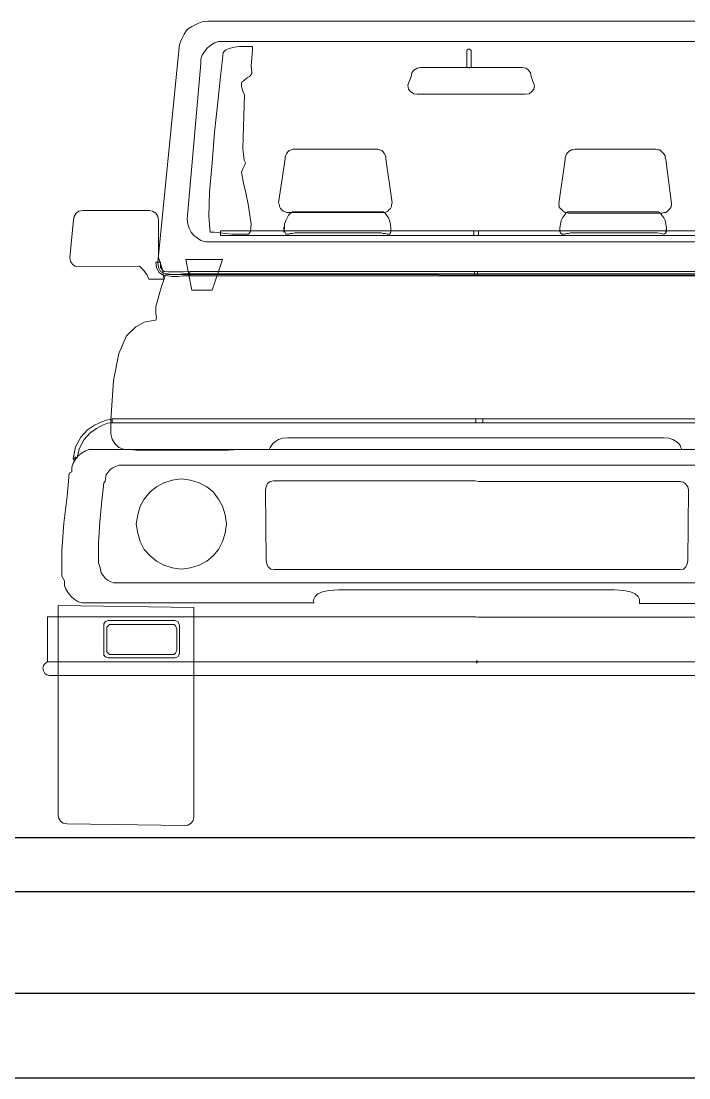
# Model space of a CAD drawing. Extents: x 941299 to 942979, y 2579300 to 2579597.
# Drawn here: x 942699.26 to 942709.13, y 2579502.14 to 2579517.74 of the extents above; entities that cross this region are included whole.
import ezdxf

# ---------------------------------------------------------------- set-up
doc = ezdxf.new("R2010")
doc.units = 0
doc.layers.get('0').update_dxf_attribs({"linetype": 'CONTINUOUS'})
doc.layers.add('车人', color=7, linetype='CONTINUOUS', lineweight=9)

# ---------------------------------------------------------------- blocks, each defined once
blk = doc.blocks.new('carbb')
at = {"layer": '车人', "color": 143}
for p, q in [((-0.7007, 2.0012), (-0.688, 2.0059)), ((-0.688, 2.0059), (-0.6735, 2.0077)), ((-0.6735, 2.0077), (-0.0306, 2.0077)), ((-0.0306, 2.0077), (-0.0194, 2.0077)), ((-0.0194, 2.0077), (-0.0194, 2.0077)), ((-0.0194, 2.0077), (0.6214, 2.0077)), ((-0.7329, 1.9755), (-0.725, 1.9867)), ((-0.725, 1.9867), (-0.7137, 1.9947)), ((-0.7137, 1.9947), (-0.7007, 2.0012)), ((-0.7442, 1.9498), (-0.7394, 1.9625)), ((-0.7394, 1.9625), (-0.7329, 1.9755)), ((-0.6576, 1.9545), (-0.667, 1.9483)), ((-0.6478, 1.9577), (-0.6576, 1.9545)), ((-0.6366, 1.9577), (-0.6478, 1.9577)), ((-0.0306, 1.9577), (-0.6366, 1.9577)), ((-0.0194, 1.9577), (-0.0306, 1.9577)), ((0.5845, 1.9577), (-0.0194, 1.9577)), ((-0.7974, 1.4148), (-0.7459, 1.9353)), ((-0.7459, 1.9353), (-0.7442, 1.9498)), ((-0.6815, 1.9338), (-0.688, 1.924)), ((-0.675, 1.9418), (-0.6815, 1.9338)), ((-0.667, 1.9483), (-0.675, 1.9418)), ((-0.6366, 1.9305), (-0.6381, 1.9143)), ((-0.6301, 1.9368), (-0.6366, 1.9305)), ((-0.6366, 1.9305), (-0.6366, 1.9305)), ((-0.6221, 1.94), (-0.6301, 1.9368)), ((-0.6094, 1.9433), (-0.6221, 1.94)), ((-0.5964, 1.945), (-0.6094, 1.9433)), ((-0.5851, 1.945), (-0.5964, 1.945)), ((-0.5739, 1.945), (-0.5851, 1.945)), ((-0.5659, 1.945), (-0.5739, 1.945)), ((-0.5642, 1.945), (-0.5659, 1.945)), ((-0.5659, 1.9175), (-0.5642, 1.9368)), ((-0.5642, 1.9368), (-0.5642, 1.945)), ((-0.0357, 1.9368), (-0.0371, 1.9353)), ((-0.0371, 1.9353), (-0.0371, 1.932)), ((-0.0371, 1.932), (-0.0371, 1.8983)), ((-0.0339, 1.9385), (-0.0357, 1.9368)), ((-0.0306, 1.9385), (-0.0339, 1.9385)), ((-0.0306, 1.9385), (-0.0306, 1.9385)), ((-0.0291, 1.9385), (-0.0306, 1.9385)), ((-0.0274, 1.9368), (-0.0291, 1.9385)), ((-0.0259, 1.9353), (-0.0274, 1.9368)), ((-0.0259, 1.932), (-0.0259, 1.9353)), ((-0.0259, 1.8983), (-0.0259, 1.932)), ((-0.6913, 1.9031), (-0.725, 1.5206)), ((-0.688, 1.924), (-0.6913, 1.9143)), ((-0.6913, 1.9143), (-0.6913, 1.9031)), ((-0.6381, 1.9143), (-0.6431, 1.8711)), ((-0.5674, 1.8968), (-0.5659, 1.9175)), ((-0.0371, 1.8983), (-0.0371, 1.8951)), ((-0.0259, 1.8951), (-0.0259, 1.8983)), ((-0.5721, 1.8711), (-0.5692, 1.8741)), ((-0.5692, 1.8741), (-0.5659, 1.8791)), ((-0.5659, 1.8824), (-0.5674, 1.8968)), ((-0.5659, 1.8791), (-0.5659, 1.8824)), ((-0.1722, 1.8806), (-0.1737, 1.8711)), ((-0.1672, 1.8871), (-0.1722, 1.8806)), ((-0.1592, 1.8918), (-0.1672, 1.8871)), ((-0.1512, 1.8936), (-0.1592, 1.8918)), ((-0.0291, 1.8936), (-0.1512, 1.8936)), ((-0.0371, 1.8951), (-0.0357, 1.8936)), ((-0.0357, 1.8936), (-0.0339, 1.8936)), ((-0.0339, 1.8936), (-0.0306, 1.8918)), ((-0.0306, 1.8918), (-0.0291, 1.8936)), ((-0.0306, 1.8918), (-0.0306, 1.8918)), ((-0.0306, 1.8918), (-0.0306, 1.8918)), ((-0.0194, 1.8936), (-0.0291, 1.8936)), ((-0.0291, 1.8936), (-0.0274, 1.8936)), ((-0.0274, 1.8936), (-0.0259, 1.8951)), ((0.0991, 1.8936), (-0.0194, 1.8936)), ((0.1089, 1.8918), (0.0991, 1.8936)), ((0.1151, 1.8871), (0.1089, 1.8918)), ((0.1201, 1.8806), (0.1151, 1.8871)), ((0.1216, 1.8711), (0.1201, 1.8806)), ((-0.6431, 1.8711), (-0.6493, 1.8085)), ((-0.5916, 1.8549), (-0.5899, 1.8581)), ((-0.5916, 1.8469), (-0.5916, 1.8549)), ((-0.5884, 1.8357), (-0.5916, 1.8469)), ((-0.5899, 1.8581), (-0.5851, 1.8614)), ((-0.5851, 1.8614), (-0.5819, 1.8646)), ((-0.5819, 1.8646), (-0.5772, 1.8679)), ((-0.5772, 1.8679), (-0.5721, 1.8711)), ((-0.1737, 1.8711), (-0.1817, 1.8501)), ((-0.1817, 1.8501), (-0.1802, 1.8404)), ((0.1296, 1.8484), (0.1216, 1.8711)), ((0.1281, 1.8404), (0.1296, 1.8484)), ((-0.5851, 1.8277), (-0.5884, 1.8357)), ((-0.5837, 1.8244), (-0.5851, 1.8277)), ((-0.5851, 1.8002), (-0.5837, 1.8244)), ((-0.1802, 1.8404), (-0.1755, 1.8342)), ((-0.1755, 1.8342), (-0.1672, 1.8292)), ((-0.1672, 1.8292), (-0.1592, 1.8277)), ((-0.1592, 1.8277), (-0.0306, 1.8277)), ((-0.0306, 1.8277), (-0.0194, 1.8277)), ((-0.0194, 1.8277), (-0.0194, 1.8277)), ((-0.0194, 1.8277), (0.1071, 1.8277)), ((0.1071, 1.8277), (0.1169, 1.8292)), ((0.1169, 1.8292), (0.1234, 1.8342)), ((0.1234, 1.8342), (0.1281, 1.8404)), ((-0.6493, 1.8085), (-0.6576, 1.7343)), ((-0.5866, 1.7473), (-0.5851, 1.8002)), ((-0.5884, 1.6944), (-0.5866, 1.7473)), ((-0.6576, 1.7343), (-0.6638, 1.6589)), ((-0.5851, 1.6654), (-0.5884, 1.6944)), ((-0.4696, 1.6911), (-0.4743, 1.6893)), ((-0.4645, 1.6926), (-0.4696, 1.6911)), ((-0.4598, 1.6926), (-0.4645, 1.6926)), ((-0.2606, 1.6926), (-0.4598, 1.6926)), ((-0.2556, 1.6926), (-0.2606, 1.6926)), ((-0.2508, 1.6911), (-0.2556, 1.6926)), ((-0.2461, 1.6893), (-0.2508, 1.6911)), ((0.215, 1.6879), (0.2197, 1.6911)), ((0.2197, 1.6911), (0.2245, 1.6911)), ((0.2245, 1.6911), (0.2292, 1.6926)), ((0.2292, 1.6926), (0.4287, 1.6926)), ((0.4287, 1.6926), (0.4334, 1.6911)), ((0.4334, 1.6911), (0.4382, 1.6911)), ((0.4382, 1.6911), (0.4414, 1.6879)), ((-0.5819, 1.6589), (-0.5851, 1.6654)), ((-0.4838, 1.6687), (-0.5, 1.5608)), ((-0.4823, 1.6781), (-0.4838, 1.6734)), ((-0.4838, 1.6734), (-0.4838, 1.6687)), ((-0.4808, 1.6814), (-0.4823, 1.6781)), ((-0.4775, 1.6861), (-0.4808, 1.6814)), ((-0.4743, 1.6893), (-0.4775, 1.6861)), ((-0.2429, 1.6861), (-0.2461, 1.6893)), ((-0.2396, 1.6814), (-0.2429, 1.6861)), ((-0.2381, 1.6781), (-0.2396, 1.6814)), ((-0.2364, 1.6734), (-0.2381, 1.6781)), ((-0.2364, 1.6687), (-0.2364, 1.6734)), ((-0.2204, 1.5608), (-0.2364, 1.6687)), ((0.1893, 1.5593), (0.2052, 1.6669)), ((0.2052, 1.6716), (0.2067, 1.6766)), ((0.2052, 1.6669), (0.2052, 1.6716)), ((0.2067, 1.6766), (0.2085, 1.6814)), ((0.2085, 1.6814), (0.2118, 1.6846)), ((0.2118, 1.6846), (0.215, 1.6879)), ((0.4414, 1.6879), (0.4447, 1.6846)), ((0.4447, 1.6846), (0.4479, 1.6814)), ((0.4479, 1.6814), (0.4512, 1.6766)), ((0.4512, 1.6766), (0.4512, 1.6716)), ((0.4512, 1.6716), (0.4527, 1.6669)), ((0.4527, 1.6669), (0.4671, 1.5593)), ((-0.6638, 1.6589), (-0.6703, 1.5865)), ((-0.5916, 1.6364), (-0.5884, 1.6444)), ((-0.5884, 1.6444), (-0.5837, 1.6524)), ((-0.5837, 1.6524), (-0.5819, 1.6589)), ((-0.5899, 1.6267), (-0.5916, 1.6364)), ((-0.5866, 1.6089), (-0.5899, 1.6267)), ((-0.6703, 1.5865), (-0.672, 1.5271)), ((-0.5804, 1.585), (-0.5866, 1.6089)), ((-0.5754, 1.5575), (-0.5804, 1.585)), ((-0.5, 1.5608), (-0.4982, 1.556)), ((-0.2219, 1.556), (-0.2204, 1.5608)), ((-0.9981, 1.5351), (-1.0031, 1.5271)), ((-0.9916, 1.5401), (-0.9981, 1.5351)), ((-0.9821, 1.5416), (-0.9916, 1.5401)), ((-0.8181, 1.5416), (-0.9821, 1.5416)), ((-0.8101, 1.5401), (-0.8181, 1.5416)), ((-0.8021, 1.5351), (-0.8101, 1.5401)), ((-0.7974, 1.5271), (-0.8021, 1.5351)), ((-0.5707, 1.5303), (-0.5754, 1.5575)), ((-0.4982, 1.556), (-0.4982, 1.5513)), ((-0.4982, 1.5513), (-0.4953, 1.5463)), ((-0.4953, 1.5463), (-0.492, 1.543)), ((-0.492, 1.543), (-0.4888, 1.5401)), ((-0.4888, 1.5401), (-0.4838, 1.5383)), ((-0.4838, 1.5383), (-0.4808, 1.5368)), ((-0.4808, 1.5368), (-0.4758, 1.5368)), ((-0.4758, 1.5368), (-0.2443, 1.5368)), ((-0.4758, 1.5303), (-0.471, 1.5351)), ((-0.471, 1.5351), (-0.4663, 1.5383)), ((-0.4663, 1.5383), (-0.4613, 1.5383)), ((-0.4613, 1.5383), (-0.2476, 1.5383)), ((-0.2476, 1.5383), (-0.2429, 1.5383)), ((-0.2443, 1.5368), (-0.2443, 1.5368)), ((-0.2443, 1.5368), (-0.2396, 1.5368)), ((-0.2429, 1.5383), (-0.2381, 1.5351)), ((-0.2396, 1.5368), (-0.2349, 1.5383)), ((-0.2381, 1.5351), (-0.2349, 1.5303)), ((-0.2349, 1.5383), (-0.2316, 1.5401)), ((-0.2316, 1.5401), (-0.2284, 1.543)), ((-0.2284, 1.543), (-0.2251, 1.5463)), ((-0.2251, 1.5463), (-0.2219, 1.5513)), ((-0.2219, 1.5513), (-0.2219, 1.556)), ((0.1908, 1.5546), (0.1893, 1.5593)), ((0.1908, 1.5495), (0.1908, 1.5546)), ((0.194, 1.5463), (0.1908, 1.5495)), ((0.1973, 1.543), (0.194, 1.5463)), ((0.2005, 1.5401), (0.1973, 1.543)), ((0.2052, 1.5368), (0.2005, 1.5401)), ((0.2035, 1.5303), (0.2067, 1.5351)), ((0.2085, 1.5368), (0.2052, 1.5368)), ((0.2067, 1.5351), (0.2118, 1.5383)), ((0.2132, 1.5351), (0.2085, 1.5368)), ((0.2118, 1.5383), (0.2165, 1.5383)), ((0.2132, 1.5351), (0.2132, 1.5351)), ((0.4432, 1.5351), (0.2132, 1.5351)), ((0.2165, 1.5383), (0.4302, 1.5383)), ((0.4302, 1.5383), (0.4349, 1.5383)), ((0.4349, 1.5383), (0.4399, 1.5351)), ((0.4399, 1.5351), (0.4432, 1.5303)), ((0.4479, 1.5368), (0.4432, 1.5351)), ((0.4527, 1.5368), (0.4479, 1.5368)), ((0.4574, 1.5401), (0.4527, 1.5368)), ((0.4606, 1.543), (0.4574, 1.5401)), ((0.4639, 1.5463), (0.4606, 1.543)), ((0.4657, 1.5495), (0.4639, 1.5463)), ((0.4671, 1.5546), (0.4657, 1.5495)), ((0.4671, 1.5593), (0.4671, 1.5546)), ((-1.0046, 1.5191), (-1.0143, 1.426)), ((-1.0031, 1.5271), (-1.0046, 1.5191)), ((-0.7956, 1.5191), (-0.7974, 1.5271)), ((-0.7956, 1.426), (-0.7956, 1.5191)), ((-0.725, 1.5206), (-0.7235, 1.5093)), ((-0.7235, 1.5093), (-0.7202, 1.4981)), ((-0.672, 1.5271), (-0.6688, 1.4886)), ((-0.5674, 1.5079), (-0.5707, 1.5303)), ((-0.4855, 1.5079), (-0.4823, 1.5173)), ((-0.4823, 1.5173), (-0.479, 1.5238)), ((-0.479, 1.5238), (-0.4758, 1.5303)), ((-0.2349, 1.5303), (-0.2298, 1.5238)), ((-0.2298, 1.5238), (-0.2269, 1.5173)), ((-0.2269, 1.5173), (-0.2251, 1.5079)), ((0.194, 1.5079), (0.1955, 1.5173)), ((0.1955, 1.5173), (0.1987, 1.5238)), ((0.1987, 1.5238), (0.2035, 1.5303)), ((0.4432, 1.5303), (0.4479, 1.5238)), ((0.4479, 1.5238), (0.4512, 1.5173)), ((0.4512, 1.5173), (0.4527, 1.5079)), ((-0.7202, 1.4981), (-0.7152, 1.4886)), ((-0.7152, 1.4886), (-0.709, 1.4804)), ((-0.6688, 1.4886), (-0.6655, 1.4886)), ((-0.6655, 1.4886), (-0.6576, 1.4886)), ((-0.6576, 1.4886), (-0.6446, 1.4869)), ((-0.6446, 1.4869), (-0.6301, 1.4854)), ((-0.0194, 1.4916), (-0.6431, 1.4916)), ((-0.6431, 1.4916), (-0.6431, 1.4804)), ((-0.6301, 1.4854), (-0.6141, 1.4836)), ((-0.6141, 1.4836), (-0.5979, 1.4836)), ((-0.5979, 1.4836), (-0.5851, 1.4836)), ((-0.5851, 1.4836), (-0.5739, 1.4836)), ((-0.5739, 1.4836), (-0.5692, 1.4901)), ((-0.5692, 1.4901), (-0.5674, 1.5079)), ((-0.487, 1.5014), (-0.487, 1.4886)), ((-0.4855, 1.4916), (-0.487, 1.5014)), ((-0.487, 1.4886), (-0.4855, 1.4981)), ((-0.4855, 1.4981), (-0.4855, 1.5079)), ((-0.4838, 1.4869), (-0.4855, 1.4916)), ((-0.4823, 1.4836), (-0.4838, 1.4869)), ((-0.479, 1.4836), (-0.4823, 1.4836)), ((-0.4743, 1.4836), (-0.479, 1.4836)), ((-0.471, 1.4854), (-0.4743, 1.4836)), ((-0.4663, 1.4854), (-0.471, 1.4854)), ((-0.4598, 1.4869), (-0.4663, 1.4854)), ((-0.4598, 1.4869), (-0.4598, 1.4869)), ((-0.2476, 1.4869), (-0.4598, 1.4869)), ((-0.2429, 1.4854), (-0.2476, 1.4869)), ((-0.2381, 1.4854), (-0.2429, 1.4854)), ((-0.2331, 1.4836), (-0.2381, 1.4854)), ((-0.2298, 1.4836), (-0.2331, 1.4836)), ((-0.2269, 1.4836), (-0.2298, 1.4836)), ((-0.2251, 1.4869), (-0.2269, 1.4836)), ((-0.2251, 1.5079), (-0.2236, 1.4981)), ((-0.2236, 1.4916), (-0.2251, 1.4869)), ((-0.2236, 1.5014), (-0.2236, 1.4916)), ((-0.2236, 1.4886), (-0.2236, 1.5014)), ((-0.2236, 1.4981), (-0.2236, 1.4886)), ((-0.0194, 1.4916), (-0.0194, 1.4804)), ((-0.0085, 1.4916), (-0.0194, 1.4916)), ((-0.0194, 1.4916), (-0.0194, 1.4916)), ((-0.0194, 1.4804), (-0.0194, 1.4916)), ((-0.0194, 1.4916), (-0.0194, 1.4916)), ((-0.0085, 1.4916), (-0.0085, 1.4804)), ((0.6134, 1.4916), (-0.0085, 1.4916)), ((-0.0085, 1.4916), (-0.0085, 1.4916)), ((-0.0085, 1.4804), (-0.0085, 1.4916)), ((-0.0085, 1.4916), (-0.0085, 1.4916)), ((0.1922, 1.4981), (0.194, 1.5079)), ((0.1922, 1.5014), (0.1922, 1.4886)), ((0.1922, 1.4916), (0.1922, 1.5014)), ((0.1922, 1.4886), (0.1922, 1.4981)), ((0.194, 1.4869), (0.1922, 1.4916)), ((0.1973, 1.4836), (0.194, 1.4869)), ((0.2005, 1.4836), (0.1973, 1.4836)), ((0.2035, 1.4836), (0.2005, 1.4836)), ((0.2085, 1.4854), (0.2035, 1.4836)), ((0.2132, 1.4854), (0.2085, 1.4854)), ((0.218, 1.4869), (0.2132, 1.4854)), ((0.218, 1.4869), (0.218, 1.4869)), ((0.4317, 1.4869), (0.218, 1.4869)), ((0.4414, 1.4854), (0.4317, 1.4869)), ((0.4479, 1.4836), (0.4414, 1.4854)), ((0.4527, 1.4869), (0.4479, 1.4836)), ((0.4527, 1.5079), (0.4544, 1.4981)), ((0.4544, 1.5014), (0.4527, 1.4869)), ((0.4544, 1.4886), (0.4544, 1.5014)), ((0.4544, 1.4981), (0.4544, 1.4886)), ((-0.709, 1.4804), (-0.7007, 1.4742)), ((-0.7007, 1.4742), (-0.6913, 1.4677)), ((-0.6913, 1.4677), (-0.68, 1.4644)), ((-0.68, 1.4644), (-0.6688, 1.4644)), ((-0.6688, 1.4644), (-0.0179, 1.4644)), ((-0.6431, 1.4804), (-0.0194, 1.4804)), ((-0.0194, 1.4804), (-0.0085, 1.4804)), ((-0.0194, 1.4804), (-0.0194, 1.4804)), ((-0.0179, 1.4644), (-0.0102, 1.4644)), ((-0.0102, 1.4644), (-0.0102, 1.4644)), ((-0.0102, 1.4644), (0.6406, 1.4644)), ((-0.0085, 1.4804), (0.6134, 1.4804)), ((-0.0085, 1.4804), (-0.0085, 1.4804)), ((-1.0143, 1.426), (-1.0126, 1.4162)), ((-1.0126, 1.4162), (-1.0078, 1.4097)), ((-1.0078, 1.4097), (-1.0013, 1.405)), ((-1.0013, 1.405), (-0.9933, 1.4032)), ((-0.9933, 1.4032), (-0.8423, 1.405)), ((-0.8423, 1.405), (-0.839, 1.4017)), ((-0.8021, 1.4148), (-0.8021, 1.4148)), ((-0.7923, 1.4148), (-0.8021, 1.4148)), ((-0.8021, 1.4148), (-0.8006, 1.4003)), ((-0.8021, 1.4148), (-0.8021, 1.4148)), ((-0.7956, 1.4017), (-0.7974, 1.4148)), ((-0.7956, 1.426), (-0.7956, 1.426)), ((-0.7876, 1.4017), (-0.7956, 1.426)), ((-0.7909, 1.4148), (-0.7923, 1.4148)), ((-0.7909, 1.4017), (-0.7909, 1.4148)), ((-0.7282, 1.421), (-0.7282, 1.421)), ((-0.7137, 1.3456), (-0.7282, 1.421)), ((-0.7282, 1.421), (-0.6381, 1.421)), ((-0.6381, 1.421), (-0.6638, 1.3456)), ((-0.839, 1.4017), (-0.8325, 1.3952)), ((-0.8325, 1.3952), (-0.8246, 1.384)), ((-0.8246, 1.384), (-0.8198, 1.3728)), ((-0.8006, 1.4003), (-0.7941, 1.389)), ((-0.7909, 1.392), (-0.7956, 1.4017)), ((-0.7941, 1.389), (-0.7844, 1.3825)), ((-0.7861, 1.3952), (-0.7909, 1.4017)), ((-0.7829, 1.3873), (-0.7909, 1.392)), ((-0.7844, 1.3858), (-0.7876, 1.4017)), ((-0.7811, 1.392), (-0.7861, 1.3952)), ((-0.7829, 1.376), (-0.7844, 1.3858)), ((-0.7844, 1.3825), (-0.7731, 1.3808)), ((-0.7731, 1.3858), (-0.7829, 1.3873)), ((-0.7829, 1.3713), (-0.7796, 1.3808)), ((-0.7717, 1.3905), (-0.7811, 1.392)), ((-0.7796, 1.3808), (-0.7779, 1.384)), ((-0.7779, 1.384), (0.7485, 1.3825)), ((-0.7619, 1.384), (-0.7731, 1.3858)), ((-0.7731, 1.3808), (-0.7619, 1.3793)), ((-0.7619, 1.3905), (-0.7717, 1.3905)), ((-0.7474, 1.3905), (-0.7619, 1.3905)), ((-0.7474, 1.384), (-0.7619, 1.384)), ((-0.7619, 1.3793), (-0.7474, 1.3793)), ((-0.7347, 1.3905), (-0.7474, 1.3905)), ((-0.7347, 1.3858), (-0.7474, 1.384)), ((-0.7474, 1.3793), (-0.7347, 1.3808)), ((-0.7184, 1.392), (-0.7347, 1.3905)), ((-0.7184, 1.3858), (-0.7347, 1.3858)), ((-0.7347, 1.3808), (-0.7184, 1.3808)), ((-0.0179, 1.392), (-0.7184, 1.392)), ((-0.7184, 1.3808), (-0.7184, 1.392)), ((-0.7184, 1.392), (-0.7184, 1.3808)), ((-0.7184, 1.392), (-0.7184, 1.392)), ((-0.0179, 1.3858), (-0.7184, 1.3858)), ((-0.7184, 1.3808), (-0.0179, 1.3808)), ((-0.7184, 1.3808), (-0.7184, 1.3808)), ((-0.7184, 1.3808), (-0.7184, 1.3808)), ((-0.0179, 1.392), (-0.0179, 1.3808)), ((-0.0179, 1.392), (-0.0179, 1.392)), ((-0.0102, 1.392), (-0.0179, 1.392)), ((-0.0179, 1.3808), (-0.0179, 1.392)), ((-0.0102, 1.3858), (-0.0179, 1.3858)), ((-0.0179, 1.3808), (-0.0179, 1.3808)), ((-0.0179, 1.3808), (-0.0102, 1.3808)), ((-0.0179, 1.3808), (-0.0179, 1.3808)), ((-0.0102, 1.392), (-0.0102, 1.3808)), ((-0.0102, 1.392), (-0.0102, 1.392)), ((0.6906, 1.392), (-0.0102, 1.392)), ((-0.0102, 1.3808), (-0.0102, 1.392)), ((0.6906, 1.3858), (-0.0102, 1.3858)), ((-0.0102, 1.3808), (-0.0102, 1.3808)), ((-0.0102, 1.3808), (0.6906, 1.3808)), ((-0.0102, 1.3808), (-0.0102, 1.3808)), ((-0.8198, 1.3728), (-0.7829, 1.3728)), ((-0.7923, 1.3406), (-0.7876, 1.3568)), ((-0.7876, 1.3568), (-0.7829, 1.3713)), ((-0.7829, 1.3728), (-0.7829, 1.376)), ((-0.7974, 1.3231), (-0.7923, 1.3406)), ((-0.6638, 1.3456), (-0.7137, 1.3456)), ((-0.8021, 1.3054), (-0.7974, 1.3231)), ((-0.8021, 1.2891), (-0.8021, 1.3054)), ((-0.8006, 1.2779), (-0.8021, 1.2891)), ((-0.8021, 1.2717), (-0.8006, 1.2779)), ((-0.8745, 1.233), (-0.8518, 1.2554)), ((-0.8518, 1.2554), (-0.8311, 1.2667)), ((-0.8311, 1.2667), (-0.8133, 1.2699)), ((-0.8133, 1.2699), (-0.8021, 1.2717)), ((-0.8937, 1.1895), (-0.8745, 1.233)), ((-0.9064, 1.1236), (-0.8937, 1.1895)), ((-0.9129, 1.0258), (-0.9064, 1.1236)), ((-0.9372, 1.021), (-0.9531, 1.0131)), ((-0.9242, 1.0258), (-0.9372, 1.021)), ((-0.9339, 1.0131), (-0.9209, 1.0181)), ((-0.9129, 1.0272), (-0.9242, 1.0258)), ((-0.9209, 1.0181), (-0.9115, 1.0196)), ((-0.9097, 1.029), (-0.9129, 1.0272)), ((-0.9129, 1.0225), (-0.9129, 1.0258)), ((-0.9129, 1.0163), (-0.9129, 1.0225)), ((-0.9129, 1.0051), (-0.9129, 1.0163)), ((-0.9115, 1.0196), (-0.9097, 1.0196)), ((-0.0147, 1.029), (-0.9097, 1.029)), ((-0.9097, 1.0196), (-0.9097, 1.029)), ((-0.9097, 1.029), (-0.9097, 1.0196)), ((-0.9097, 1.029), (-0.9097, 1.029)), ((-0.9097, 1.0196), (-0.0147, 1.0196)), ((-0.9097, 1.0196), (-0.9097, 1.0196)), ((-0.9097, 1.0196), (-0.9097, 1.0196)), ((-0.0147, 1.029), (-0.0147, 1.0196)), ((-0.0147, 1.029), (-0.0147, 1.029)), ((0.0028, 1.029), (-0.0147, 1.029)), ((-0.0147, 1.0196), (-0.0147, 1.029)), ((-0.0147, 1.0196), (-0.0147, 1.0196)), ((-0.0147, 1.0196), (0.0028, 1.0196)), ((-0.0147, 1.0196), (-0.0147, 1.0196)), ((0.0028, 1.029), (0.0028, 1.0196)), ((0.0028, 1.029), (0.0028, 1.029)), ((0.8801, 1.029), (0.0028, 1.029)), ((0.0028, 1.0196), (0.0028, 1.029)), ((0.0028, 1.0196), (0.0028, 1.0196)), ((0.0028, 1.0196), (0.8801, 1.0196)), ((0.0028, 1.0196), (0.0028, 1.0196)), ((-0.9709, 1.0018), (-0.9868, 0.9841)), ((-0.9789, 0.9779), (-0.9644, 0.9938)), ((-0.9531, 1.0131), (-0.9709, 1.0018)), ((-0.9644, 0.9938), (-0.9484, 1.0051)), ((-0.9484, 1.0051), (-0.9339, 1.0131)), ((-0.9129, 0.9924), (-0.9129, 1.0051)), ((-0.9097, 0.9794), (-0.9129, 0.9924)), ((-0.9868, 0.9841), (-0.9998, 0.9601)), ((-0.9901, 0.9569), (-0.9789, 0.9779)), ((-0.9032, 0.9681), (-0.9097, 0.9794)), ((-0.8937, 0.9584), (-0.9032, 0.9681)), ((-0.5177, 0.9634), (-0.521, 0.9584)), ((-0.5145, 0.9681), (-0.5177, 0.9634)), ((-0.508, 0.9729), (-0.5145, 0.9681)), ((-0.5, 0.9779), (-0.508, 0.9729)), ((-0.4903, 0.9811), (-0.5, 0.9779)), ((-0.4775, 0.9826), (-0.4903, 0.9811)), ((-0.4696, 0.9826), (-0.4775, 0.9826)), ((-0.4598, 0.9826), (-0.4696, 0.9826)), ((-0.4501, 0.9826), (-0.4598, 0.9826)), ((-0.4388, 0.9826), (-0.4501, 0.9826)), ((-0.4294, 0.9826), (-0.4388, 0.9826)), ((-0.4181, 0.9826), (-0.4294, 0.9826)), ((-0.4069, 0.9826), (-0.4181, 0.9826)), ((-0.3954, 0.9826), (-0.4069, 0.9826)), ((-0.3841, 0.9826), (-0.3954, 0.9826)), ((-0.3747, 0.9826), (-0.3841, 0.9826)), ((-0.3667, 0.9826), (-0.3747, 0.9826)), ((-0.3584, 0.9826), (-0.3667, 0.9826)), ((-0.3522, 0.9826), (-0.3584, 0.9826)), ((-0.3472, 0.9826), (-0.3522, 0.9826)), ((-0.3439, 0.9826), (-0.3472, 0.9826)), ((-0.3425, 0.9826), (-0.3439, 0.9826)), ((0.3128, 0.9826), (-0.3425, 0.9826)), ((0.3146, 0.9826), (0.3128, 0.9826)), ((0.3176, 0.9826), (0.3146, 0.9826)), ((0.3226, 0.9826), (0.3176, 0.9826)), ((0.3291, 0.9826), (0.3226, 0.9826)), ((0.3371, 0.9826), (0.3291, 0.9826)), ((0.3451, 0.9826), (0.3371, 0.9826)), ((0.3548, 0.9826), (0.3451, 0.9826)), ((0.366, 0.9826), (0.3548, 0.9826)), ((0.3773, 0.9826), (0.366, 0.9826)), ((0.3885, 0.9826), (0.3773, 0.9826)), ((0.3997, 0.9826), (0.3885, 0.9826)), ((0.4092, 0.9826), (0.3997, 0.9826)), ((0.4204, 0.9826), (0.4092, 0.9826)), ((0.4302, 0.9826), (0.4204, 0.9826)), ((0.4399, 0.9826), (0.4302, 0.9826)), ((0.4479, 0.9826), (0.4399, 0.9826)), ((0.4606, 0.9811), (0.4479, 0.9826)), ((0.4704, 0.9779), (0.4606, 0.9811)), ((0.4784, 0.9729), (0.4704, 0.9779)), ((0.4849, 0.9681), (0.4784, 0.9729)), ((0.4881, 0.9634), (0.4849, 0.9681)), ((0.4896, 0.9584), (0.4881, 0.9634)), ((-0.9998, 0.9601), (-1.0061, 0.9312)), ((-0.9933, 0.9377), (-0.9998, 0.9297)), ((-0.9966, 0.9312), (-0.9901, 0.9569)), ((-0.9854, 0.9442), (-0.9933, 0.9377)), ((-0.9756, 0.9504), (-0.9854, 0.9442)), ((-0.9661, 0.9536), (-0.9756, 0.9504)), ((-0.9546, 0.9536), (-0.9661, 0.9536)), ((-0.0161, 0.9536), (-0.9546, 0.9536)), ((-0.8792, 0.9536), (-0.8937, 0.9584)), ((-0.868, 0.9536), (-0.8792, 0.9536)), ((-0.8503, 0.9522), (-0.868, 0.9536)), ((-0.8293, 0.9522), (-0.8503, 0.9522)), ((-0.8036, 0.9522), (-0.8293, 0.9522)), ((-0.7764, 0.9522), (-0.8036, 0.9522)), ((-0.7459, 0.9522), (-0.7764, 0.9522)), ((-0.7152, 0.9522), (-0.7459, 0.9522)), ((-0.6833, 0.9522), (-0.7152, 0.9522)), ((-0.6525, 0.9522), (-0.6833, 0.9522)), ((-0.6236, 0.9522), (-0.6525, 0.9522)), ((-0.5964, 0.9536), (-0.6236, 0.9522)), ((-0.5707, 0.9536), (-0.5964, 0.9536)), ((-0.5514, 0.9536), (-0.5707, 0.9536)), ((-0.5352, 0.9536), (-0.5514, 0.9536)), ((-0.5257, 0.9536), (-0.5352, 0.9536)), ((-0.5225, 0.9536), (-0.5257, 0.9536)), ((-0.521, 0.9584), (-0.5225, 0.9554)), ((-0.5225, 0.9554), (-0.5225, 0.9536)), ((-0.007, 0.9536), (-0.0161, 0.9536)), ((0.93, 0.9536), (-0.007, 0.9536)), ((0.4914, 0.9554), (0.4896, 0.9584)), ((0.4914, 0.9536), (0.4914, 0.9554)), ((0.4946, 0.9536), (0.4914, 0.9536)), ((0.5059, 0.9536), (0.4946, 0.9536)), ((0.5203, 0.9536), (0.5059, 0.9536)), ((-1.0061, 0.9199), (-1.0093, 0.9102)), ((-1.0093, 0.9102), (-1.0093, 0.899)), ((-1.0061, 0.9312), (-1.0013, 0.9247)), ((-0.9998, 0.9297), (-1.0061, 0.9199)), ((-1.0013, 0.9359), (-1.0013, 0.9359)), ((-1.0013, 0.9247), (-1.0013, 0.9359)), ((-1.0013, 0.9359), (-0.9966, 0.9312)), ((-0.9017, 0.912), (-0.9082, 0.9087)), ((-0.8937, 0.9152), (-0.9017, 0.912)), ((-0.8857, 0.9152), (-0.8937, 0.9152)), ((-0.0161, 0.9152), (-0.8857, 0.9152)), ((-0.007, 0.9152), (-0.0161, 0.9152)), ((0.8626, 0.9152), (-0.007, 0.9152)), ((-1.0158, 0.8957), (-1.0205, 0.8381)), ((-1.0093, 0.899), (-1.0158, 0.8957)), ((-0.9242, 0.891), (-0.9259, 0.883)), ((-0.9194, 0.8975), (-0.9242, 0.891)), ((-0.9147, 0.904), (-0.9194, 0.8975)), ((-0.9082, 0.9087), (-0.9147, 0.904)), ((-0.9307, 0.8718), (-0.9354, 0.8283)), ((-0.9274, 0.875), (-0.9307, 0.8718)), ((-0.9259, 0.883), (-0.9274, 0.875)), ((-0.8006, 0.862), (-0.8166, 0.8493)), ((-0.7829, 0.8718), (-0.8006, 0.862)), ((-0.7619, 0.8783), (-0.7829, 0.8718)), ((-0.7394, 0.8815), (-0.7619, 0.8783)), ((-0.717, 0.8783), (-0.7394, 0.8815)), ((-0.696, 0.8718), (-0.717, 0.8783)), ((-0.6768, 0.862), (-0.696, 0.8718)), ((-0.6608, 0.8493), (-0.6768, 0.862)), ((-0.5305, 0.862), (-0.5322, 0.854)), ((-0.5272, 0.87), (-0.5305, 0.862)), ((-0.521, 0.875), (-0.5272, 0.87)), ((-0.5127, 0.8765), (-0.521, 0.875)), ((-0.0161, 0.8765), (-0.5127, 0.8765)), ((-0.007, 0.875), (-0.0161, 0.8765)), ((0.4881, 0.875), (-0.007, 0.875)), ((0.4961, 0.8732), (0.4881, 0.875)), ((0.5026, 0.8685), (0.4961, 0.8732)), ((0.5073, 0.862), (0.5026, 0.8685)), ((0.5088, 0.854), (0.5073, 0.862)), ((-1.0205, 0.8381), (-1.0288, 0.7722)), ((-0.8166, 0.8493), (-0.8311, 0.8316)), ((-0.6478, 0.8316), (-0.6608, 0.8493)), ((-0.5322, 0.854), (-0.5305, 0.6805)), ((0.5073, 0.6805), (0.5088, 0.854)), ((-0.9354, 0.8283), (-0.9404, 0.7754)), ((-0.8405, 0.8138), (-0.847, 0.7928)), ((-0.8311, 0.8316), (-0.8405, 0.8138)), ((-0.6381, 0.8138), (-0.6478, 0.8316)), ((-0.6318, 0.7928), (-0.6381, 0.8138)), ((-0.847, 0.7928), (-0.8503, 0.7704)), ((-0.6286, 0.7704), (-0.6318, 0.7928)), ((-1.0288, 0.7722), (-1.0335, 0.7045)), ((-0.9404, 0.7754), (-0.9434, 0.7222)), ((-0.8503, 0.7704), (-0.847, 0.7479)), ((-0.6318, 0.7479), (-0.6286, 0.7704)), ((-0.847, 0.7479), (-0.8405, 0.7272)), ((-0.6381, 0.7272), (-0.6318, 0.7479)), ((-1.0335, 0.7045), (-1.0335, 0.6418)), ((-0.9434, 0.7222), (-0.9434, 0.674)), ((-0.8405, 0.7272), (-0.8311, 0.7077)), ((-0.8311, 0.7077), (-0.8166, 0.6918)), ((-0.6608, 0.6918), (-0.6478, 0.7077)), ((-0.6478, 0.7077), (-0.6381, 0.7272)), ((-0.8166, 0.6918), (-0.8006, 0.6787)), ((-0.8006, 0.6787), (-0.7829, 0.6693)), ((-0.696, 0.6693), (-0.6768, 0.6787)), ((-0.6768, 0.6787), (-0.6608, 0.6918)), ((-0.5305, 0.6805), (-0.529, 0.6725)), ((0.5059, 0.6725), (0.5073, 0.6805)), ((-0.9434, 0.674), (-0.9404, 0.666)), ((-0.9404, 0.666), (-0.9387, 0.6581)), ((-0.9387, 0.6581), (-0.9372, 0.6501)), ((-0.9372, 0.6501), (-0.9322, 0.6436)), ((-0.7829, 0.6693), (-0.7619, 0.6628)), ((-0.7619, 0.6628), (-0.7394, 0.6595)), ((-0.7394, 0.6595), (-0.717, 0.6628)), ((-0.7394, 0.6595), (-0.7394, 0.6595)), ((-0.717, 0.6628), (-0.696, 0.6693)), ((-0.529, 0.6725), (-0.5257, 0.6646)), ((-0.5257, 0.6646), (-0.5192, 0.6595)), ((-0.5192, 0.6595), (-0.5112, 0.6581)), ((-0.5112, 0.6581), (-0.0085, 0.6581)), ((-0.0085, 0.6581), (0.0028, 0.6581)), ((0.0028, 0.6581), (0.0028, 0.6581)), ((0.0028, 0.6581), (0.4881, 0.6581)), ((0.4881, 0.6581), (0.4961, 0.6595)), ((0.4961, 0.6595), (0.5026, 0.6646)), ((0.5026, 0.6646), (0.5059, 0.6725)), ((-1.0335, 0.6418), (-1.027, 0.6306)), ((-1.027, 0.6306), (-1.027, 0.6193)), ((-0.9322, 0.6436), (-0.9274, 0.6371)), ((-0.9274, 0.6371), (-0.9209, 0.6323)), ((-0.9209, 0.6323), (-0.9147, 0.6291)), ((-0.9147, 0.6291), (-0.9064, 0.6258)), ((-0.9064, 0.6258), (-0.8985, 0.6258)), ((-0.8985, 0.6258), (-0.0179, 0.6258)), ((-0.0179, 0.6258), (-0.007, 0.6258)), ((-0.007, 0.6258), (-0.007, 0.6258)), ((-0.007, 0.6258), (0.8739, 0.6258)), ((-1.027, 0.6193), (-1.0238, 0.6099)), ((-1.0238, 0.6099), (-1.0173, 0.6001)), ((-1.0173, 0.6001), (-1.0111, 0.5921)), ((-0.4099, 0.5921), (-0.4037, 0.5986)), ((-0.4037, 0.5986), (-0.3924, 0.6034)), ((-0.3924, 0.6034), (-0.3762, 0.6066)), ((-0.3762, 0.6066), (-0.3522, 0.6081)), ((-0.3522, 0.6081), (-0.336, 0.6081)), ((-0.336, 0.6081), (-0.3168, 0.6081)), ((-0.3168, 0.6081), (-0.2943, 0.6081)), ((-0.2943, 0.6081), (-0.2686, 0.6081)), ((-0.2686, 0.6081), (-0.2429, 0.6081)), ((-0.2429, 0.6081), (-0.2139, 0.6081)), ((-0.2139, 0.6081), (-0.1867, 0.6081)), ((-0.1867, 0.6081), (-0.1577, 0.6081)), ((-0.1577, 0.6081), (-0.1302, 0.6081)), ((-0.1302, 0.6081), (-0.1045, 0.6081)), ((-0.1045, 0.6081), (-0.0806, 0.6081)), ((-0.0806, 0.6081), (-0.0596, 0.6081)), ((-0.0596, 0.6081), (-0.0419, 0.6081)), ((-0.0419, 0.6081), (-0.0291, 0.6081)), ((-0.0291, 0.6081), (-0.0212, 0.6081)), ((-0.0212, 0.6081), (-0.0179, 0.6081)), ((-0.0179, 0.6081), (-0.007, 0.6081)), ((-0.007, 0.6081), (-0.007, 0.6081)), ((-0.007, 0.6081), (-0.0037, 0.6081)), ((-0.0037, 0.6081), (0.0043, 0.6081)), ((0.0043, 0.6081), (0.0173, 0.6081)), ((0.0173, 0.6081), (0.035, 0.6081)), ((0.035, 0.6081), (0.0557, 0.6081)), ((0.0557, 0.6081), (0.0799, 0.6081)), ((0.0799, 0.6081), (0.1056, 0.6081)), ((0.1056, 0.6081), (0.1328, 0.6081)), ((0.1328, 0.6081), (0.1603, 0.6081)), ((0.1603, 0.6081), (0.1893, 0.6081)), ((0.1893, 0.6081), (0.2165, 0.6081)), ((0.2165, 0.6081), (0.2437, 0.6081)), ((0.2437, 0.6081), (0.2694, 0.6081)), ((0.2694, 0.6081), (0.2919, 0.6081)), ((0.2919, 0.6081), (0.3114, 0.6081)), ((0.3114, 0.6081), (0.3258, 0.6081)), ((0.3258, 0.6081), (0.3498, 0.6066)), ((0.3498, 0.6066), (0.366, 0.6034)), ((0.366, 0.6034), (0.3773, 0.5986)), ((0.3773, 0.5986), (0.3853, 0.5921)), ((-1.0111, 0.5921), (-1.0031, 0.5856)), ((-1.0031, 0.5856), (-0.9933, 0.5791)), ((-0.9933, 0.5791), (-0.9836, 0.5762)), ((-0.9836, 0.5762), (-0.9724, 0.5762)), ((-0.9724, 0.5762), (-0.4131, 0.5762)), ((-0.4149, 0.5809), (-0.4131, 0.5856)), ((-0.4131, 0.5777), (-0.4149, 0.5809)), ((-0.4131, 0.5856), (-0.4099, 0.5921)), ((-0.4131, 0.5762), (-0.4131, 0.5777)), ((0.3853, 0.5921), (0.3885, 0.5856)), ((0.3885, 0.5856), (0.3885, 0.5809)), ((0.3885, 0.5809), (0.3885, 0.5762)), ((0.3885, 0.5762), (0.3885, 0.5744)), ((0.3885, 0.5744), (0.946, 0.5744)), ((-1.043, 0.5697), (-0.709, 0.5647)), ((-1.043, 0.0554), (-1.043, 0.5697)), ((-0.709, 0.5647), (-0.709, 0.5647)), ((-0.709, 0.5647), (-0.709, 0.0506)), ((-0.0147, 0.5422), (-1.0687, 0.5422)), ((-1.0687, 0.5422), (-1.0687, 0.4313)), ((-0.9274, 0.5295), (-0.9307, 0.5247)), ((-0.9307, 0.5247), (-0.9307, 0.5215)), ((-0.9307, 0.5215), (-0.9307, 0.4523)), ((-0.9242, 0.531), (-0.9274, 0.5295)), ((-0.9194, 0.5327), (-0.9242, 0.531)), ((-0.7554, 0.5327), (-0.9194, 0.5327)), ((-0.9162, 0.523), (-0.9194, 0.5197)), ((-0.9115, 0.523), (-0.9162, 0.523)), ((-0.7619, 0.523), (-0.9115, 0.523)), ((-0.7572, 0.523), (-0.7619, 0.523)), ((-0.7539, 0.5197), (-0.7572, 0.523)), ((-0.7507, 0.531), (-0.7554, 0.5327)), ((-0.7474, 0.5295), (-0.7507, 0.531)), ((-0.7459, 0.5247), (-0.7474, 0.5295)), ((-0.7442, 0.5215), (-0.7459, 0.5247)), ((-0.7442, 0.4523), (-0.7442, 0.5215)), ((-0.0102, 0.5407), (-0.0147, 0.5422)), ((1.0441, 0.5407), (-0.0102, 0.5407)), ((-0.9194, 0.5197), (-0.9227, 0.5165)), ((-0.9227, 0.5165), (-0.9227, 0.5117)), ((-0.9227, 0.5117), (-0.9227, 0.4588)), ((-0.7521, 0.5165), (-0.7539, 0.5197)), ((-0.7507, 0.5117), (-0.7521, 0.5165)), ((-0.7507, 0.4588), (-0.7507, 0.5117)), ((-0.9307, 0.4523), (-0.9307, 0.4476)), ((-0.9307, 0.4476), (-0.9274, 0.4444)), ((-0.9274, 0.4444), (-0.9242, 0.4426)), ((-0.9242, 0.4426), (-0.9194, 0.4411)), ((-0.9227, 0.4588), (-0.9227, 0.4556)), ((-0.9227, 0.4556), (-0.9194, 0.4523)), ((-0.9194, 0.4523), (-0.9162, 0.4491)), ((-0.9162, 0.4491), (-0.9115, 0.4491)), ((-0.9115, 0.4491), (-0.7619, 0.4491)), ((-0.7619, 0.4491), (-0.7619, 0.4491)), ((-0.7619, 0.4491), (-0.7572, 0.4491)), ((-0.7572, 0.4491), (-0.7539, 0.4523)), ((-0.7554, 0.4411), (-0.7507, 0.4426)), ((-0.7539, 0.4523), (-0.7521, 0.4556)), ((-0.7521, 0.4556), (-0.7507, 0.4588)), ((-0.7507, 0.4426), (-0.7474, 0.4444)), ((-0.7474, 0.4444), (-0.7459, 0.4476)), ((-0.7459, 0.4476), (-0.7442, 0.4523)), ((-1.0785, 0.4219), (-1.0802, 0.4154)), ((-1.0752, 0.4266), (-1.0785, 0.4219)), ((-1.0705, 0.4299), (-1.0752, 0.4266)), ((-1.064, 0.4313), (-1.0705, 0.4299)), ((-1.0687, 0.4313), (-0.0132, 0.4313)), ((-0.0194, 0.4313), (-1.064, 0.4313)), ((-0.9194, 0.4411), (-0.7554, 0.4411)), ((-0.7554, 0.4411), (-0.7554, 0.4411)), ((-0.0052, 0.4313), (-0.0194, 0.4313)), ((-0.0132, 0.4337), (-0.0132, 0.429)), ((-0.0117, 0.4337), (-0.0132, 0.4337)), ((-0.0132, 0.4313), (-0.0117, 0.4313)), ((-0.0132, 0.429), (-0.0117, 0.429)), ((-0.0117, 0.429), (-0.0117, 0.4337)), ((-0.0117, 0.4337), (-0.0117, 0.4337)), ((-0.0117, 0.4313), (-0.0117, 0.4313)), ((-0.0117, 0.4313), (1.0441, 0.4313)), ((-0.0117, 0.429), (-0.0117, 0.429)), ((1.0376, 0.4313), (-0.0052, 0.4313)), ((-1.0802, 0.4154), (-1.0785, 0.4089)), ((-1.0802, 0.4154), (-1.0802, 0.4154)), ((-1.0785, 0.4089), (-1.0752, 0.4024)), ((-1.0752, 0.4024), (-1.0705, 0.3991)), ((-1.0705, 0.3991), (-1.064, 0.3976)), ((-1.064, 0.3976), (-0.0161, 0.3976)), ((-0.0161, 0.3976), (-0.0085, 0.3976)), ((-0.0085, 0.3976), (-0.0085, 0.3976)), ((-0.0085, 0.3976), (1.0376, 0.3976)), ((-1.0415, 0.0474), (-1.043, 0.0554)), ((-1.0368, 0.0394), (-1.0415, 0.0474)), ((-1.0303, 0.0344), (-1.0368, 0.0394)), ((-1.0205, 0.0329), (-1.0303, 0.0344)), ((-0.7315, 0.0282), (-1.0205, 0.0329)), ((-0.7235, 0.0296), (-0.7315, 0.0282)), ((-0.7152, 0.0344), (-0.7235, 0.0296)), ((-0.7105, 0.0409), (-0.7152, 0.0344)), ((-0.709, 0.0506), (-0.7105, 0.0409))]:
    blk.add_line(p, q, dxfattribs=at)

msp = doc.modelspace()

# ---------------------------------------------------------------- linework, layer by layer
for p, q in [((942694.97533, 2579505.68839), (942713.72533, 2579505.68839)), ((942696.22533, 2579504.88839), (942715.3861, 2579504.88839)), ((942692.93352, 2579503.38839), (942715.3861, 2579503.38839)), ((942692.93352, 2579502.13839), (942715.3861, 2579502.13839))]:
    msp.add_line(p, q)

# ---------------------------------------------------------------- block references
at = {"layer": '车人', "xscale": 6, "yscale": 6, "zscale": 6.000000000000001}
msp.add_blockref('carbb', (942706.0676, 2579505.694), dxfattribs=at)

doc.saveas('drawing.dxf')
